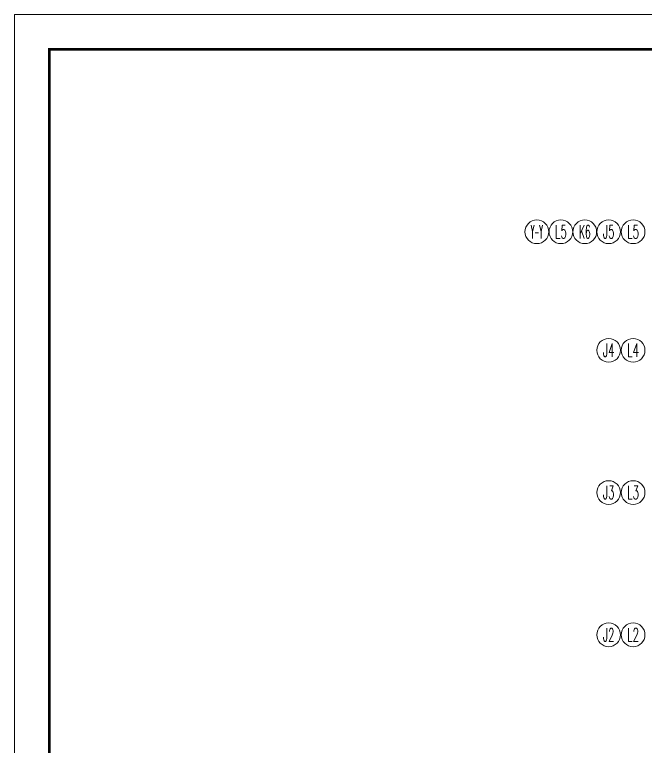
# Model space of a CAD drawing. Extents: x 2719331 to 3465925, y -270324 to -167476.
# Drawn here: x 2873029 to 2904953, y -204677 to -167643 of the extents above; entities that cross this region are included whole.
import ezdxf
from ezdxf.enums import TextEntityAlignment as Align

# ---------------------------------------------------------------- set-up
doc = ezdxf.new("R2010")
doc.units = 0
doc.header["$LTSCALE"] = 1500
doc.header["$MEASUREMENT"] = 0
doc.layers.get('0').update_dxf_attribs({"linetype": 'CONTINUOUS', "lineweight": 0})
for name, color, linetype, lineweight in [('AXIS', 7, 'CONTINUOUS', 5), ('AXIS_TEXT', 7, 'CONTINUOUS', 5), ('我的', 7, 'CONTINUOUS', 5)]:
    doc.layers.add(name, color=color, linetype=linetype, lineweight=lineweight)
doc.styles.add('COMPLEX', font='COMPLEX')

# ---------------------------------------------------------------- blocks, each defined once
blk = doc.blocks.new('_AXISO')
blk.add_circle((0, 0), 0.5)
at = {"layer": 'AXIS_TEXT', "style": 'COMPLEX', "width": 1.041667}
blk.add_attdef('A', text='', height=0.56, dxfattribs=at).set_placement((-0.25, -0.28), (0.25, -0.28), align=Align.FIT)

msp = doc.modelspace()

# ---------------------------------------------------------------- linework, layer by layer
at = {"layer": 'AXIS', "color": 250}
msp.add_lwpolyline([(2873029, -167643.1), (2873029, -268956.6), (3009749.5, -268956.6), (3009749.5, -167643.1)], close=True, dxfattribs=at)
at = {"layer": 'AXIS', "color": 0, "const_width": 140.2}
msp.add_lwpolyline([(2874781.8, -169396), (2874781.8, -267203.7), (3007996.7, -267203.7), (3007996.7, -169396)], close=True, dxfattribs=at)

# ---------------------------------------------------------------- block references
at = {"layer": 'AXIS', "lineweight": 0}
ref = msp.add_blockref('_AXISO', (2899460.5, -178631.5), dxfattribs=dict(at, xscale=1200, yscale=1200, zscale=1200))
ref.add_attrib('A', 'Y-Y', dxfattribs={"layer": 'AXIS_TEXT', "height": 672, "style": 'COMPLEX', "width": 0.284091}).set_placement((2899160.5, -178967.5), (2899760.5, -178967.5), align=Align.FIT)
ref = msp.add_blockref('_AXISO', (2899460.5, -178631.5), dxfattribs=dict(at, xscale=1200, yscale=1200, zscale=1200))
ref.add_attrib('A', 'Y-Y', dxfattribs={"layer": 'AXIS_TEXT', "height": 672, "style": 'COMPLEX', "width": 0.284091}).set_placement((2899160.5, -178967.5), (2899760.5, -178967.5), align=Align.FIT)
ref = msp.add_blockref('_AXISO', (2900679.3, -178631.5), dxfattribs=dict(at, xscale=1200, yscale=1200, zscale=1200))
ref.add_attrib('A', 'L5', dxfattribs={"layer": 'AXIS_TEXT', "height": 672, "style": 'COMPLEX', "width": 0.585938}).set_placement((2900379.3, -178967.5), (2900979.3, -178967.5), align=Align.FIT)
ref = msp.add_blockref('_AXISO', (2901886.1, -178631.5), dxfattribs=dict(at, xscale=1200, yscale=1200, zscale=1200))
ref.add_attrib('A', 'K6', dxfattribs={"layer": 'AXIS_TEXT', "height": 672, "style": 'COMPLEX', "width": 0.520833}).set_placement((2901586.1, -178967.5), (2902186.1, -178967.5), align=Align.FIT)
ref = msp.add_blockref('_AXISO', (2903097.2, -178631.5), dxfattribs=dict(at, xscale=1200, yscale=1200, zscale=1200))
ref.add_attrib('A', 'J5', dxfattribs={"layer": 'AXIS_TEXT', "height": 672, "style": 'COMPLEX', "width": 0.646552}).set_placement((2902797.2, -178967.5), (2903397.2, -178967.5), align=Align.FIT)
ref = msp.add_blockref('_AXISO', (2903097.2, -184631.5), dxfattribs=dict(at, xscale=1200, yscale=1200, zscale=1200))
ref.add_attrib('A', 'J4', dxfattribs={"layer": 'AXIS_TEXT', "height": 672, "style": 'COMPLEX', "width": 0.604839}).set_placement((2902797.2, -184967.5), (2903397.2, -184967.5), align=Align.FIT)
ref = msp.add_blockref('_AXISO', (2903097.2, -191831.5), dxfattribs=dict(at, xscale=1200, yscale=1200, zscale=1200))
ref.add_attrib('A', 'J3', dxfattribs={"layer": 'AXIS_TEXT', "height": 672, "style": 'COMPLEX', "width": 0.646552}).set_placement((2902797.2, -192167.5), (2903397.2, -192167.5), align=Align.FIT)
ref = msp.add_blockref('_AXISO', (2903097.2, -199031.5), dxfattribs=dict(at, xscale=1200, yscale=1200, zscale=1200))
ref.add_attrib('A', 'J2', dxfattribs={"layer": 'AXIS_TEXT', "height": 672, "style": 'COMPLEX', "width": 0.646552}).set_placement((2902797.2, -199367.5), (2903397.2, -199367.5), align=Align.FIT)
at = {"layer": '我的', "lineweight": 0}
ref = msp.add_blockref('_AXISO', (2904331.5, -178631.5), dxfattribs=dict(at, xscale=1200, yscale=1200, zscale=1200))
ref.add_attrib('A', 'L5', dxfattribs={"layer": 'AXIS_TEXT', "height": 672, "style": 'COMPLEX', "width": 0.585938}).set_placement((2904031.5, -178967.5), (2904631.5, -178967.5), align=Align.FIT)
ref = msp.add_blockref('_AXISO', (2904331.5, -184631.5), dxfattribs=dict(at, xscale=1200, yscale=1200, zscale=1200))
ref.add_attrib('A', 'L4', dxfattribs={"layer": 'AXIS_TEXT', "height": 672, "style": 'COMPLEX', "width": 0.551471}).set_placement((2904031.5, -184967.5), (2904631.5, -184967.5), align=Align.FIT)
ref = msp.add_blockref('_AXISO', (2904331.5, -191831.5), dxfattribs=dict(at, xscale=1200, yscale=1200, zscale=1200))
ref.add_attrib('A', 'L3', dxfattribs={"layer": 'AXIS_TEXT', "height": 672, "style": 'COMPLEX', "width": 0.585938}).set_placement((2904031.5, -192167.5), (2904631.5, -192167.5), align=Align.FIT)
ref = msp.add_blockref('_AXISO', (2904331.5, -199031.5), dxfattribs=dict(at, xscale=1200, yscale=1200, zscale=1200))
ref.add_attrib('A', 'L2', dxfattribs={"layer": 'AXIS_TEXT', "height": 672, "style": 'COMPLEX', "width": 0.585937}).set_placement((2904031.5, -199367.5), (2904631.5, -199367.5), align=Align.FIT)

doc.saveas('drawing.dxf')
